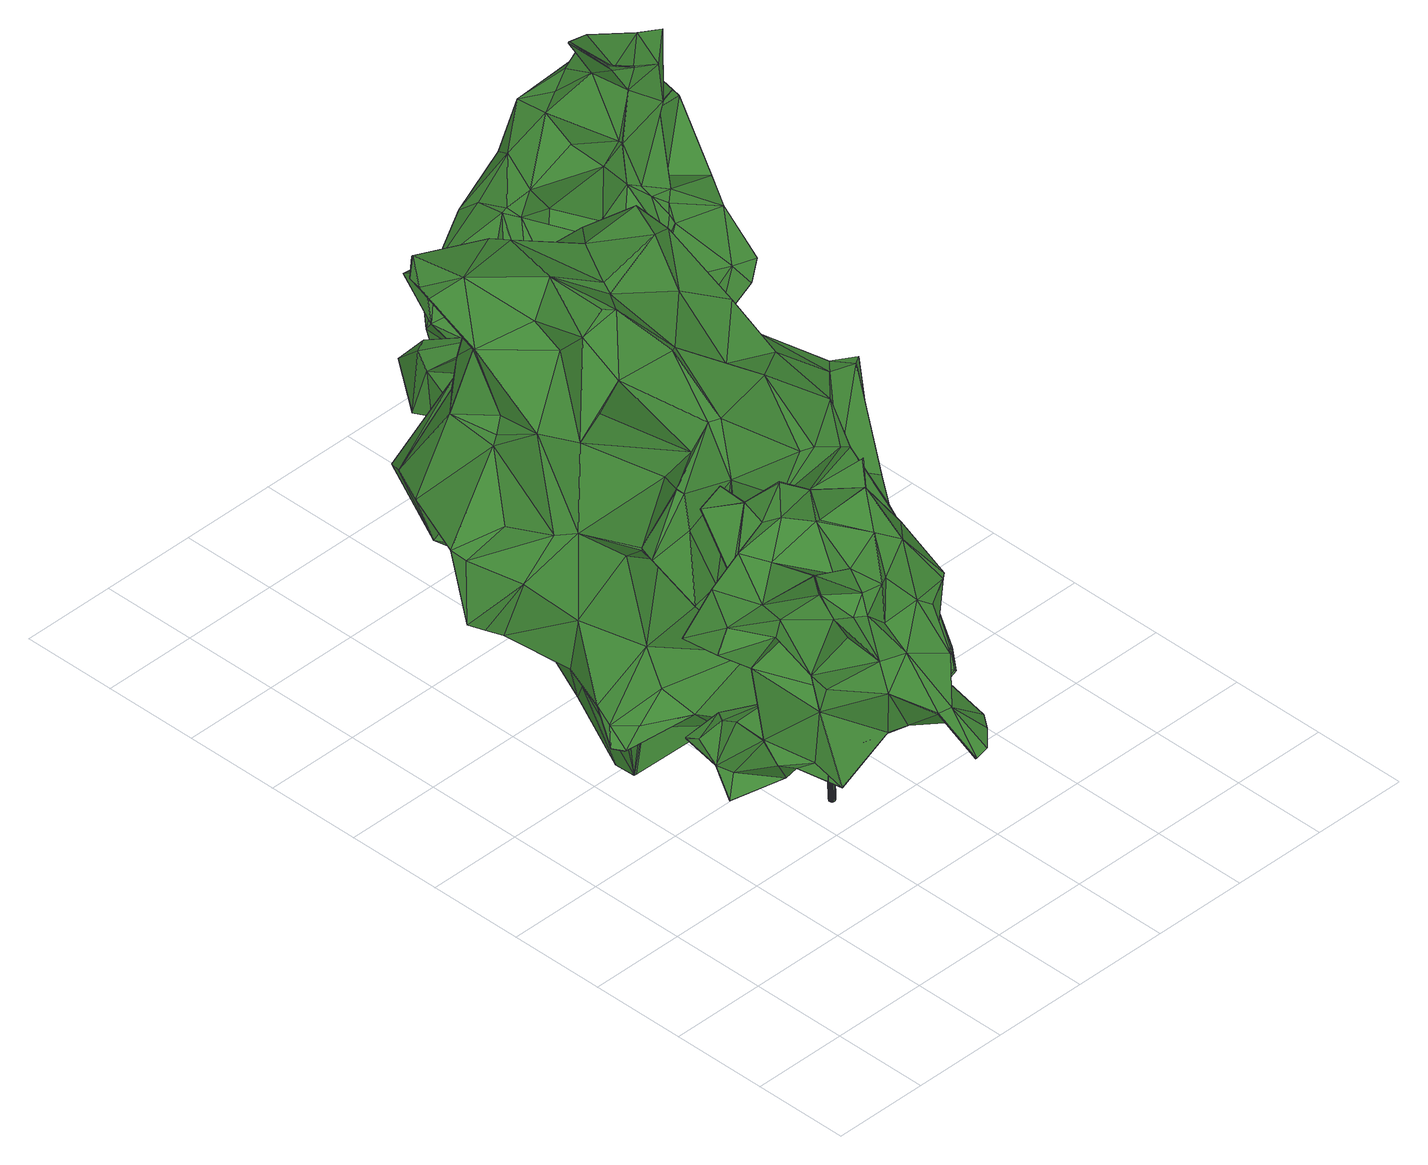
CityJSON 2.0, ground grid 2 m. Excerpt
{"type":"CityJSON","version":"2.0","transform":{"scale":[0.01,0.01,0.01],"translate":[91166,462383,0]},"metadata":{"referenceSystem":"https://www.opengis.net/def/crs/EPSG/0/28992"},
"CityObjects":{
"tree1":{"type":"SolitaryVegetationObject","attributes":{"gtid":85,"crown_width_m":4.73,"crown_median_z":5.27,"trunk_H_m":3.27,"trunk_DBH_m":0.127,"trunk_radius_m":0.0634,"trunk_base_height_m":2,"original_gtid":"86"},"geometry":[{"type":"Solid","lod":"3","boundaries":[[[[0,1,2]],[[3,4,5]],[[6,7,8]],[[9,10,4]],[[11,12,13]],[[14,15,16]],[[17,18,19]],[[17,19,20]],[[21,22,23]],[[24,25,26]],[[27,28,29]],[[30,31,32]],[[30,33,31]],[[34,35,36]],[[37,38,39]],[[40,41,9]],[[31,42,43]],[[44,45,46]],[[47,48,49]],[[50,51,52]],[[53,54,55]],[[56,35,57]],[[56,58,59]],[[60,59,58]],[[61,62,12]],[[63,64,65]],[[66,20,67]],[[68,8,69]],[[70,4,71]],[[50,72,51]],[[73,74,75]],[[35,56,76]],[[77,78,76]],[[29,47,27]],[[79,29,28]],[[80,28,27]],[[81,82,83]],[[84,82,81]],[[68,6,8]],[[85,86,87]],[[75,74,63]],[[88,74,73]],[[89,90,91]],[[92,93,94]],[[92,94,95]],[[59,73,56]],[[27,96,80]],[[89,25,90]],[[35,34,57]],[[47,97,48]],[[79,47,29]],[[49,27,47]],[[98,93,33]],[[80,96,99]],[[100,101,102]],[[103,55,54]],[[36,57,34]],[[59,60,88]],[[104,105,106]],[[99,48,107]],[[66,67,108]],[[23,109,110]],[[27,49,96]],[[17,25,51]],[[83,13,44]],[[59,88,73]],[[70,71,107]],[[99,107,71]],[[111,16,15]],[[73,75,12]],[[112,64,63]],[[89,113,114]],[[76,115,116]],[[76,116,35]],[[42,93,92]],[[97,107,48]],[[46,117,118]],[[35,119,112]],[[35,112,36]],[[33,30,37]],[[120,121,122]],[[90,25,24]],[[43,32,31]],[[123,32,43]],[[124,125,126]],[[9,118,40]],[[26,25,17]],[[84,23,22]],[[28,127,79]],[[44,46,70]],[[44,70,107]],[[128,129,55]],[[97,130,109]],[[97,109,107]],[[131,7,120]],[[132,133,114]],[[97,47,100]],[[13,119,45]],[[13,45,44]],[[134,10,135]],[[0,2,136]],[[51,14,52]],[[137,86,128]],[[138,85,131]],[[87,131,85]],[[8,139,5]],[[57,58,56]],[[140,141,53]],[[85,53,141]],[[85,141,140]],[[142,131,87]],[[143,144,42]],[[113,106,105]],[[52,18,50]],[[145,126,26]],[[74,58,63]],[[121,146,147]],[[148,149,6]],[[148,30,149]],[[90,150,91]],[[124,150,90]],[[90,24,124]],[[26,151,152]],[[55,153,140]],[[55,140,53]],[[131,120,138]],[[120,122,138]],[[99,96,48]],[[49,48,96]],[[46,118,70]],[[123,154,155]],[[156,136,2]],[[43,144,154]],[[143,78,144]],[[42,144,43]],[[37,39,95]],[[157,82,22]],[[2,101,100]],[[37,95,98]],[[138,53,85]],[[20,19,158]],[[151,20,66]],[[139,2,5]],[[35,117,119]],[[60,58,74]],[[78,77,159]],[[100,102,97]],[[11,61,12]],[[160,161,162]],[[162,161,163]],[[164,165,110]],[[30,32,149]],[[166,10,9]],[[113,105,167]],[[114,113,167]],[[37,30,148]],[[95,94,98]],[[128,86,140]],[[5,69,8]],[[33,37,98]],[[167,168,169]],[[167,104,168]],[[170,35,171]],[[77,76,56]],[[19,18,172]],[[18,52,172]],[[17,151,26]],[[21,165,106]],[[130,110,109]],[[173,117,170]],[[167,132,114]],[[31,93,42]],[[122,121,174]],[[174,152,66]],[[174,66,108]],[[83,150,124]],[[33,93,31]],[[143,115,78]],[[16,172,14]],[[52,14,172]],[[119,117,45]],[[46,45,117]],[[16,111,175]],[[55,129,153]],[[132,169,111]],[[167,169,132]],[[12,176,159]],[[137,169,177]],[[178,169,137]],[[140,86,85]],[[134,4,10]],[[35,170,117]],[[179,136,8]],[[180,5,181]],[[78,115,76]],[[157,22,113]],[[25,114,182]],[[38,180,181]],[[127,5,79]],[[3,127,28]],[[109,84,183]],[[109,183,107]],[[73,77,56]],[[114,25,89]],[[12,159,73]],[[73,159,77]],[[116,115,171]],[[116,171,35]],[[184,137,177]],[[107,183,44]],[[178,137,128]],[[104,167,105]],[[177,169,168]],[[104,177,168]],[[142,87,185]],[[87,86,185]],[[26,126,125]],[[26,125,24]],[[122,174,108]],[[186,54,53]],[[172,54,186]],[[131,1,7]],[[37,187,38]],[[84,44,183]],[[145,174,121]],[[71,4,3]],[[9,41,166]],[[188,176,126]],[[39,189,95]],[[5,180,69]],[[126,62,124]],[[102,185,86]],[[101,185,102]],[[118,9,70]],[[172,16,103]],[[11,83,61]],[[11,13,83]],[[162,190,160]],[[191,190,162]],[[84,192,23]],[[109,192,84]],[[51,72,17]],[[3,28,80]],[[71,3,99]],[[80,99,3]],[[118,193,40]],[[117,40,193]],[[117,193,118]],[[18,17,72]],[[50,18,72]],[[103,16,175]],[[132,111,15]],[[176,188,159]],[[155,159,194]],[[188,194,159]],[[13,65,119]],[[119,65,64]],[[145,188,126]],[[145,195,174]],[[196,12,75]],[[1,142,2]],[[155,194,146]],[[121,123,146]],[[57,36,58]],[[36,63,58]],[[119,64,112]],[[88,60,74]],[[147,146,194]],[[197,198,199]],[[197,199,135]],[[20,151,17]],[[5,200,79]],[[12,62,176]],[[124,62,61]],[[176,62,126]],[[188,147,194]],[[128,201,178]],[[100,200,2]],[[5,2,200]],[[109,23,192]],[[21,113,22]],[[13,12,196]],[[112,63,36]],[[196,65,13]],[[196,63,65]],[[75,63,196]],[[8,7,179]],[[24,125,124]],[[114,133,14]],[[202,187,37]],[[203,19,204]],[[155,78,159]],[[15,133,132]],[[14,133,15]],[[14,51,205]],[[14,205,114]],[[169,178,111]],[[47,79,200]],[[47,200,100]],[[103,175,55]],[[154,123,43]],[[108,67,20]],[[155,154,144]],[[155,144,78]],[[8,136,156]],[[103,54,172]],[[81,83,206]],[[81,206,84]],[[110,165,23]],[[175,128,55]],[[175,111,128]],[[123,155,146]],[[207,157,91]],[[44,206,83]],[[84,206,44]],[[128,140,153]],[[128,153,129]],[[145,121,147]],[[145,26,195]],[[152,195,26]],[[174,195,152]],[[173,170,171]],[[199,92,189]],[[199,189,135]],[[158,138,208]],[[158,53,138]],[[158,186,53]],[[158,208,20]],[[108,208,122]],[[20,208,108]],[[122,208,138]],[[3,5,127]],[[203,204,186]],[[25,182,205]],[[172,186,204]],[[172,204,19]],[[151,66,152]],[[198,143,199]],[[198,115,143]],[[39,209,135]],[[121,210,123]],[[120,210,121]],[[134,135,209]],[[134,209,181]],[[135,189,39]],[[92,95,189]],[[147,188,145]],[[25,205,51]],[[21,106,113]],[[191,162,211]],[[158,19,203]],[[158,203,186]],[[210,212,123]],[[177,104,164]],[[177,164,184]],[[130,184,164]],[[179,7,1]],[[89,91,157]],[[207,82,157]],[[83,82,207]],[[22,82,84]],[[91,150,207]],[[83,207,150]],[[124,61,83]],[[114,205,182]],[[135,10,213]],[[166,213,10]],[[198,213,115]],[[102,214,97]],[[197,213,198]],[[135,213,197]],[[4,70,9]],[[173,40,117]],[[143,92,199]],[[171,166,41]],[[120,7,210]],[[6,210,7]],[[215,163,216]],[[42,92,143]],[[130,214,184]],[[97,214,130]],[[110,130,164]],[[184,214,217]],[[102,217,214]],[[161,215,218]],[[161,218,163]],[[142,1,131]],[[215,216,219]],[[218,215,219]],[[218,219,163]],[[163,219,216]],[[86,217,102]],[[2,185,101]],[[137,184,217]],[[191,211,190]],[[137,217,86]],[[190,211,161]],[[179,0,136]],[[149,212,6]],[[210,6,212]],[[142,185,2]],[[32,212,149]],[[162,163,211]],[[161,211,215]],[[163,215,211]],[[179,1,0]],[[21,23,165]],[[104,165,164]],[[106,165,104]],[[160,190,161]],[[111,201,128]],[[178,201,111]],[[89,157,113]],[[5,134,181]],[[38,187,180]],[[4,134,5]],[[139,8,156]],[[139,156,2]],[[213,171,115]],[[213,166,171]],[[6,202,148]],[[148,202,37]],[[69,187,202]],[[202,6,68]],[[202,68,69]],[[180,187,69]],[[123,212,32]],[[39,38,209]],[[181,209,38]],[[98,94,93]],[[173,41,40]],[[171,41,173]],[[220,221,222]],[[220,222,223]],[[223,222,224]],[[223,224,225]],[[222,221,226]],[[222,226,224]],[[224,226,227]],[[224,227,225]],[[226,221,228]],[[226,228,227]],[[227,228,229]],[[227,229,225]],[[228,221,230]],[[228,230,229]],[[229,230,231]],[[229,231,225]],[[230,221,232]],[[230,232,231]],[[231,232,233]],[[231,233,225]],[[232,221,234]],[[232,234,233]],[[233,234,235]],[[233,235,225]],[[234,221,236]],[[234,236,235]],[[235,236,237]],[[235,237,225]],[[236,221,238]],[[236,238,237]],[[237,238,239]],[[237,239,225]],[[238,221,240]],[[238,240,239]],[[239,240,241]],[[239,241,225]],[[240,221,242]],[[240,242,241]],[[241,242,243]],[[241,243,225]],[[242,221,244]],[[242,244,243]],[[243,244,245]],[[243,245,225]],[[244,221,246]],[[244,246,245]],[[245,246,247]],[[245,247,225]],[[246,221,248]],[[246,248,247]],[[247,248,249]],[[247,249,225]],[[248,221,250]],[[248,250,249]],[[249,250,251]],[[249,251,225]],[[250,221,252]],[[250,252,251]],[[251,252,253]],[[251,253,225]],[[252,221,254]],[[252,254,253]],[[253,254,255]],[[253,255,225]],[[254,221,256]],[[254,256,255]],[[255,256,257]],[[255,257,225]],[[256,221,258]],[[256,258,257]],[[257,258,259]],[[257,259,225]],[[258,221,260]],[[258,260,259]],[[259,260,261]],[[259,261,225]],[[260,221,262]],[[260,262,261]],[[261,262,263]],[[261,263,225]],[[262,221,264]],[[262,264,263]],[[263,264,265]],[[263,265,225]],[[264,221,266]],[[264,266,265]],[[265,266,267]],[[265,267,225]],[[266,221,268]],[[266,268,267]],[[267,268,269]],[[267,269,225]],[[268,221,220]],[[268,220,269]],[[269,220,223]],[[269,223,225]]]]}]},
"tree2":{"type":"SolitaryVegetationObject","attributes":{"gtid":74,"crown_width_m":9,"crown_median_z":5.5,"trunk_H_m":4.9,"trunk_DBH_m":0.341,"trunk_radius_m":0.171,"trunk_base_height_m":0.6,"original_gtid":"75"},"geometry":[{"type":"Solid","lod":"3","boundaries":[[[[270,271,272]],[[273,274,275]],[[276,272,271]],[[277,278,279]],[[280,281,282]],[[282,283,284]],[[285,286,287]],[[288,289,290]],[[291,292,293]],[[291,293,294]],[[295,296,297]],[[295,298,296]],[[299,300,301]],[[302,276,303]],[[302,303,304]],[[305,306,307]],[[308,309,310]],[[311,305,299]],[[307,299,305]],[[312,309,308]],[[313,298,314]],[[315,316,317]],[[284,318,319]],[[320,300,321]],[[320,321,296]],[[322,323,324]],[[325,326,327]],[[312,308,328]],[[312,328,329]],[[330,331,332]],[[333,291,294]],[[334,335,336]],[[317,337,338]],[[339,340,341]],[[342,300,313]],[[343,295,297]],[[275,274,344]],[[345,346,347]],[[348,349,350]],[[275,351,273]],[[329,348,352]],[[339,341,353]],[[354,355,356]],[[329,352,357]],[[358,333,359]],[[333,360,359]],[[361,355,362]],[[361,342,355]],[[280,282,284]],[[363,303,271]],[[364,365,366]],[[367,368,369]],[[370,371,372]],[[373,371,370]],[[374,375,322]],[[273,375,374]],[[376,309,357]],[[377,378,379]],[[380,372,381]],[[382,383,384]],[[385,386,387]],[[326,386,385]],[[388,389,285]],[[290,289,390]],[[390,289,370]],[[391,392,393]],[[378,394,379]],[[395,389,396]],[[344,397,398]],[[346,345,352]],[[346,352,339]],[[357,312,329]],[[399,382,351]],[[400,284,319]],[[385,387,401]],[[400,281,280]],[[402,403,294]],[[360,294,403]],[[361,404,311]],[[384,405,406]],[[384,278,405]],[[377,407,378]],[[377,379,339]],[[336,284,283]],[[317,338,408]],[[409,344,318]],[[409,410,344]],[[330,411,412]],[[411,413,414]],[[415,339,353]],[[376,352,345]],[[373,370,289]],[[298,416,393]],[[308,393,416]],[[417,398,397]],[[277,270,276]],[[349,340,350]],[[352,350,340]],[[277,417,270]],[[400,280,284]],[[301,300,342]],[[313,296,298]],[[311,299,301]],[[394,292,379]],[[418,419,420]],[[390,419,418]],[[421,404,271]],[[422,423,424]],[[425,390,418]],[[425,418,426]],[[427,379,292]],[[282,428,429]],[[282,281,428]],[[294,360,333]],[[287,430,431]],[[319,322,432]],[[335,344,336]],[[348,350,352]],[[273,374,274]],[[372,380,433]],[[400,319,434]],[[402,414,413]],[[288,407,377]],[[380,381,353]],[[353,341,340]],[[357,309,312]],[[278,277,276]],[[435,345,347]],[[291,333,368]],[[366,436,364]],[[408,315,317]],[[411,324,384]],[[437,417,397]],[[437,397,388]],[[438,330,378]],[[360,439,440]],[[441,440,439]],[[366,442,436]],[[441,443,444]],[[406,411,384]],[[409,445,410]],[[384,324,323]],[[409,318,284]],[[409,284,336]],[[290,407,288]],[[357,352,376]],[[330,412,331]],[[432,322,446]],[[426,447,424]],[[287,321,307]],[[440,441,442]],[[448,449,450]],[[451,449,448]],[[402,294,452]],[[422,424,446]],[[324,438,422]],[[363,362,364]],[[436,363,364]],[[334,336,396]],[[353,340,428]],[[382,384,453]],[[454,338,455]],[[316,392,391]],[[456,392,316]],[[428,340,349]],[[276,270,272]],[[457,458,459]],[[460,314,456]],[[411,406,413]],[[354,461,355]],[[462,458,457]],[[301,361,311]],[[387,386,395]],[[291,427,292]],[[405,463,464]],[[318,344,274]],[[465,466,458]],[[458,466,451]],[[355,364,362]],[[271,404,362]],[[361,362,404]],[[373,289,288]],[[373,288,415]],[[433,281,400]],[[316,455,317]],[[308,310,391]],[[467,326,325]],[[376,345,309]],[[403,402,468]],[[400,469,433]],[[438,378,407]],[[330,324,411]],[[369,359,461]],[[407,470,438]],[[352,340,339]],[[437,270,417]],[[348,459,349]],[[457,459,348]],[[405,464,403]],[[360,403,464]],[[318,374,319]],[[319,374,322]],[[471,286,467]],[[428,349,472]],[[344,335,397]],[[389,388,334]],[[389,334,396]],[[335,334,388]],[[335,388,397]],[[413,468,402]],[[401,387,473]],[[429,473,282]],[[401,473,429]],[[328,457,348]],[[328,348,329]],[[427,339,379]],[[307,285,287]],[[386,326,474]],[[386,474,395]],[[307,321,299]],[[475,476,291]],[[322,422,446]],[[477,446,424]],[[472,349,459]],[[478,408,479]],[[451,431,430]],[[436,442,444]],[[441,444,442]],[[429,428,472]],[[369,480,367]],[[481,367,480]],[[481,480,478]],[[451,448,458]],[[388,306,437]],[[305,437,306]],[[416,295,482]],[[416,482,308]],[[311,404,421]],[[437,421,270]],[[421,271,270]],[[353,371,415]],[[373,415,371]],[[372,371,381]],[[355,461,365]],[[355,365,364]],[[458,483,459]],[[458,448,483]],[[442,366,365]],[[318,274,374]],[[427,346,339]],[[420,477,447]],[[420,434,477]],[[369,354,480]],[[422,322,324]],[[314,484,313]],[[342,313,484]],[[381,371,353]],[[390,470,290]],[[408,478,315]],[[434,469,400]],[[407,290,470]],[[356,460,354]],[[368,367,291]],[[475,291,367]],[[333,369,368]],[[328,485,457]],[[276,302,278]],[[405,278,302]],[[358,359,369]],[[281,380,486]],[[428,281,486]],[[433,380,281]],[[486,380,353]],[[486,353,428]],[[443,304,363]],[[421,305,311]],[[361,301,342]],[[418,420,426]],[[411,414,412]],[[461,354,369]],[[275,399,351]],[[345,435,309]],[[310,309,435]],[[370,372,469]],[[433,469,372]],[[314,460,356]],[[304,405,302]],[[307,306,285]],[[427,291,476]],[[427,476,346]],[[271,362,363]],[[287,431,321]],[[296,321,431]],[[426,424,423]],[[461,359,360]],[[473,283,282]],[[463,360,464]],[[415,377,339]],[[288,377,415]],[[421,437,305]],[[347,346,476]],[[298,295,416]],[[451,487,449]],[[300,299,321]],[[417,277,398]],[[475,479,435]],[[478,479,475]],[[448,327,483]],[[325,327,448]],[[313,300,320]],[[287,286,471]],[[488,383,399]],[[472,459,483]],[[462,465,458]],[[468,406,403]],[[420,447,426]],[[375,323,322]],[[462,457,465]],[[332,489,292]],[[490,452,294]],[[489,452,490]],[[331,489,332]],[[292,489,490]],[[273,351,382]],[[324,330,438]],[[344,398,275]],[[488,399,398]],[[277,488,398]],[[385,401,491]],[[465,457,485]],[[489,414,452]],[[454,316,391]],[[454,391,310]],[[454,310,338]],[[356,484,314]],[[278,384,383]],[[332,292,394]],[[426,423,425]],[[331,412,414]],[[378,330,394]],[[332,394,330]],[[490,294,293]],[[490,293,292]],[[336,283,492]],[[336,492,396]],[[461,360,440]],[[429,491,401]],[[326,385,491]],[[326,491,483]],[[472,483,491]],[[313,320,296]],[[315,460,316]],[[478,460,315]],[[393,392,314]],[[456,314,392]],[[285,306,388]],[[298,393,314]],[[393,308,391]],[[325,448,450]],[[467,325,450]],[[493,419,390]],[[336,344,445]],[[475,367,481]],[[475,481,478]],[[355,484,356]],[[342,484,355]],[[487,471,449]],[[287,471,487]],[[468,413,406]],[[275,398,399]],[[403,406,405]],[[493,390,370]],[[493,370,469]],[[319,432,434]],[[438,470,422]],[[399,383,382]],[[460,478,480]],[[460,480,354]],[[273,382,453]],[[384,323,453]],[[375,453,323]],[[273,453,375]],[[328,308,482]],[[424,447,477]],[[328,482,485]],[[295,485,482]],[[358,369,333]],[[429,472,491]],[[450,449,471]],[[450,471,467]],[[465,485,466]],[[467,474,326]],[[395,474,389]],[[425,423,470]],[[422,470,423]],[[425,470,390]],[[347,476,435]],[[475,435,476]],[[363,444,443]],[[436,444,363]],[[365,461,440]],[[365,440,442]],[[441,439,443]],[[304,443,439]],[[396,492,395]],[[389,286,285]],[[473,492,283]],[[387,492,473]],[[395,492,387]],[[467,286,474]],[[389,474,286]],[[336,445,409]],[[410,445,344]],[[343,297,466]],[[343,466,485]],[[287,487,430]],[[451,430,487]],[[451,466,431]],[[338,479,408]],[[296,466,297]],[[402,452,414]],[[337,317,455]],[[310,435,479]],[[310,479,338]],[[331,414,489]],[[277,279,488]],[[488,279,278]],[[278,383,488]],[[460,456,316]],[[337,455,338]],[[455,316,454]],[[483,327,326]],[[343,485,295]],[[405,304,463]],[[439,463,304]],[[439,360,463]],[[276,271,303]],[[363,304,303]],[[431,466,296]],[[432,446,494]],[[434,494,477]],[[432,494,434]],[[477,494,446]],[[469,434,419]],[[493,469,419]],[[420,419,434]],[[495,496,497]],[[495,497,498]],[[498,497,499]],[[498,499,500]],[[497,496,501]],[[497,501,499]],[[499,501,502]],[[499,502,500]],[[501,496,503]],[[501,503,502]],[[502,503,504]],[[502,504,500]],[[503,496,505]],[[503,505,504]],[[504,505,506]],[[504,506,500]],[[505,496,507]],[[505,507,506]],[[506,507,508]],[[506,508,500]],[[507,496,509]],[[507,509,508]],[[508,509,510]],[[508,510,500]],[[509,496,511]],[[509,511,510]],[[510,511,512]],[[510,512,500]],[[511,496,513]],[[511,513,512]],[[512,513,514]],[[512,514,500]],[[513,496,515]],[[513,515,514]],[[514,515,516]],[[514,516,500]],[[515,496,517]],[[515,517,516]],[[516,517,518]],[[516,518,500]],[[517,496,519]],[[517,519,518]],[[518,519,520]],[[518,520,500]],[[519,496,521]],[[519,521,520]],[[520,521,522]],[[520,522,500]],[[521,496,523]],[[521,523,522]],[[522,523,524]],[[522,524,500]],[[523,496,525]],[[523,525,524]],[[524,525,526]],[[524,526,500]],[[525,496,527]],[[525,527,526]],[[526,527,528]],[[526,528,500]],[[527,496,529]],[[527,529,528]],[[528,529,530]],[[528,530,500]],[[529,496,531]],[[529,531,530]],[[530,531,532]],[[530,532,500]],[[531,496,533]],[[531,533,532]],[[532,533,534]],[[532,534,500]],[[533,496,535]],[[533,535,534]],[[534,535,536]],[[534,536,500]],[[535,496,537]],[[535,537,536]],[[536,537,538]],[[536,538,500]],[[537,496,539]],[[537,539,538]],[[538,539,540]],[[538,540,500]],[[539,496,541]],[[539,541,540]],[[540,541,542]],[[540,542,500]],[[541,496,543]],[[541,543,542]],[[542,543,544]],[[542,544,500]],[[543,496,495]],[[543,495,544]],[[544,495,498]],[[544,498,500]]]]}]},
"tree3":{"type":"SolitaryVegetationObject","attributes":{"gtid":75,"crown_width_m":5.68,"crown_median_z":5.2,"trunk_H_m":4.53,"trunk_DBH_m":0.195,"trunk_radius_m":0.0973,"trunk_base_height_m":0.67,"original_gtid":"76"},"geometry":[{"type":"Solid","lod":"3","boundaries":[[[[545,546,547]],[[548,549,550]],[[551,552,553]],[[554,552,551]],[[555,556,557]],[[558,559,560]],[[561,562,563]],[[564,565,566]],[[567,568,569]],[[570,571,572]],[[573,574,575]],[[576,577,578]],[[565,579,580]],[[552,581,582]],[[583,574,584]],[[585,586,587]],[[588,586,585]],[[589,590,591]],[[592,593,594]],[[595,596,597]],[[560,598,573]],[[599,600,601]],[[602,572,585]],[[603,604,605]],[[555,606,607]],[[608,582,581]],[[609,610,611]],[[612,611,610]],[[613,614,615]],[[616,617,618]],[[619,620,621]],[[619,622,620]],[[623,624,625]],[[577,567,569]],[[626,627,628]],[[629,599,630]],[[631,611,556]],[[632,633,634]],[[635,634,636]],[[637,638,639]],[[631,640,630]],[[641,642,589]],[[643,644,645]],[[646,647,648]],[[649,568,567]],[[650,651,628]],[[550,652,653]],[[633,625,654]],[[590,589,642]],[[599,601,630]],[[655,656,657]],[[552,582,658]],[[564,659,660]],[[558,621,661]],[[636,634,662]],[[545,663,664]],[[665,597,618]],[[614,593,615]],[[555,666,667]],[[668,669,670]],[[661,669,668]],[[589,671,627]],[[591,672,589]],[[636,662,673]],[[652,674,658]],[[600,675,601]],[[618,597,616]],[[676,677,678]],[[679,673,662]],[[679,680,673]],[[668,670,644]],[[579,681,682]],[[565,681,579]],[[683,628,647]],[[628,684,647]],[[676,678,685]],[[616,597,622]],[[630,686,631]],[[687,688,637]],[[689,576,578]],[[690,691,557]],[[585,692,602]],[[608,693,653]],[[681,684,682]],[[694,695,696]],[[695,694,670]],[[695,670,669]],[[546,697,547]],[[698,699,639]],[[698,647,699]],[[700,701,702]],[[623,703,624]],[[639,704,551]],[[664,603,576]],[[577,576,603]],[[570,593,592]],[[656,705,657]],[[641,706,642]],[[707,653,693]],[[708,639,638]],[[600,709,710]],[[711,621,620]],[[712,576,689]],[[673,680,690]],[[553,552,658]],[[645,713,643]],[[714,691,578]],[[555,667,556]],[[645,715,713]],[[582,608,716]],[[654,701,717]],[[654,717,633]],[[557,556,690]],[[607,606,714]],[[555,714,606]],[[718,699,719]],[[654,720,559]],[[654,559,701]],[[571,677,676]],[[571,570,677]],[[721,722,709]],[[684,660,659]],[[556,673,690]],[[556,640,631]],[[723,721,629]],[[599,629,721]],[[710,675,600]],[[615,570,572]],[[724,603,664]],[[664,725,724]],[[656,655,595]],[[726,601,675]],[[726,675,719]],[[653,707,727]],[[651,728,628]],[[722,637,709]],[[637,710,709]],[[712,546,576]],[[618,550,665]],[[692,585,587]],[[601,726,630]],[[564,566,659]],[[610,579,682]],[[626,549,729]],[[632,584,625]],[[730,584,632]],[[609,579,610]],[[599,721,600]],[[581,731,602]],[[602,731,572]],[[615,572,731]],[[615,731,613]],[[689,691,563]],[[604,567,605]],[[713,715,732]],[[659,566,646]],[[699,646,566]],[[733,596,595]],[[582,652,658]],[[575,617,573]],[[616,573,617]],[[575,734,548]],[[653,727,665]],[[735,683,647]],[[691,690,563]],[[591,590,583]],[[685,678,677]],[[593,570,615]],[[661,621,669]],[[711,669,621]],[[708,638,688]],[[736,702,701]],[[737,701,558]],[[721,709,600]],[[738,550,618]],[[739,675,710]],[[630,726,686]],[[602,692,581]],[[693,581,692]],[[713,740,643]],[[719,741,726]],[[686,726,741]],[[725,742,724]],[[569,607,714]],[[569,714,577]],[[743,744,680]],[[623,574,703]],[[658,628,745]],[[634,730,632]],[[619,621,560]],[[558,560,621]],[[614,594,593]],[[649,571,568]],[[735,647,746]],[[743,679,633]],[[680,679,743]],[[643,747,668]],[[723,666,555]],[[748,551,749]],[[748,639,551]],[[723,569,750]],[[626,729,627]],[[548,729,549]],[[548,706,729]],[[575,574,734]],[[738,618,617]],[[703,574,573]],[[635,672,591]],[[581,693,608]],[[560,616,751]],[[560,751,619]],[[629,630,640]],[[661,668,747]],[[578,577,714]],[[612,556,611]],[[680,563,690]],[[699,718,752]],[[699,752,639]],[[557,691,753]],[[714,753,691]],[[672,671,589]],[[695,754,696]],[[657,755,655]],[[756,655,755]],[[661,737,558]],[[585,572,604]],[[585,604,603]],[[560,573,616]],[[720,654,703]],[[653,665,550]],[[706,627,729]],[[757,567,604]],[[757,604,572]],[[734,642,706]],[[703,573,598]],[[557,714,555]],[[598,720,703]],[[684,671,672]],[[682,684,672]],[[758,565,580]],[[647,646,699]],[[548,617,575]],[[649,567,757]],[[622,759,620]],[[583,642,734]],[[583,734,574]],[[760,728,761]],[[576,546,664]],[[610,635,636]],[[682,635,610]],[[672,635,682]],[[583,590,642]],[[548,734,706]],[[684,627,671]],[[556,612,673]],[[563,562,712]],[[762,595,665]],[[727,762,665]],[[609,611,686]],[[686,611,631]],[[547,732,694]],[[676,568,571]],[[649,757,571]],[[696,663,694]],[[664,663,696]],[[636,673,610]],[[594,614,763]],[[554,763,613]],[[613,763,614]],[[594,763,551]],[[570,708,688]],[[592,708,570]],[[663,547,694]],[[695,711,620]],[[626,674,549]],[[707,692,587]],[[693,692,707]],[[756,755,742]],[[695,669,711]],[[665,595,597]],[[584,574,623]],[[688,638,637]],[[764,765,700]],[[739,718,675]],[[705,588,766]],[[563,712,689]],[[756,754,655]],[[714,557,753]],[[758,699,566]],[[697,736,767]],[[747,767,737]],[[747,697,767]],[[545,547,663]],[[633,632,625]],[[634,633,662]],[[633,679,662]],[[562,702,736]],[[628,658,768]],[[594,551,704]],[[769,674,626]],[[668,644,643]],[[694,732,715]],[[545,664,546]],[[673,612,610]],[[625,624,654]],[[703,654,624]],[[628,770,745]],[[746,770,628]],[[736,701,767]],[[595,762,771]],[[595,771,656]],[[550,674,652]],[[677,687,722]],[[688,687,570]],[[685,721,723]],[[561,563,764]],[[578,691,689]],[[629,666,723]],[[652,772,653]],[[609,686,579]],[[686,773,579]],[[653,772,608]],[[716,608,772]],[[655,733,595]],[[552,554,774]],[[552,774,581]],[[722,687,637]],[[677,570,687]],[[647,698,745]],[[664,742,725]],[[742,664,696]],[[724,742,766]],[[721,677,722]],[[750,676,723]],[[685,723,676]],[[628,683,650]],[[666,640,667]],[[556,667,640]],[[724,766,588]],[[767,701,737]],[[705,766,657]],[[696,756,742]],[[754,756,696]],[[766,755,657]],[[742,755,766]],[[705,656,771]],[[705,771,588]],[[588,771,775]],[[775,771,762]],[[775,762,727]],[[685,677,721]],[[694,776,670]],[[702,562,561]],[[715,776,694]],[[716,772,652]],[[639,752,637]],[[718,637,752]],[[745,749,658]],[[553,658,749]],[[746,628,760]],[[553,749,551]],[[746,647,770]],[[698,748,749]],[[698,639,748]],[[745,698,749]],[[769,768,658]],[[643,740,747]],[[581,774,731]],[[613,731,774]],[[554,613,774]],[[758,741,699]],[[719,699,741]],[[773,580,579]],[[635,730,634]],[[591,730,635]],[[648,647,684]],[[684,628,627]],[[745,770,647]],[[646,648,659]],[[633,717,743]],[[701,743,717]],[[566,565,758]],[[730,591,583]],[[684,659,648]],[[747,547,697]],[[563,680,744]],[[712,562,736]],[[670,776,644]],[[619,751,622]],[[616,622,751]],[[666,629,640]],[[607,777,555]],[[607,569,777]],[[723,777,569]],[[723,555,777]],[[651,778,761]],[[686,741,758]],[[587,779,707]],[[775,779,587]],[[727,707,779]],[[727,779,775]],[[757,572,571]],[[750,568,676]],[[750,569,568]],[[637,718,739]],[[637,739,710]],[[706,641,627]],[[589,627,641]],[[780,778,760]],[[769,658,674]],[[550,549,674]],[[775,587,586]],[[775,586,588]],[[735,778,650]],[[650,778,651]],[[776,645,644]],[[776,715,645]],[[626,768,769]],[[628,768,626]],[[603,781,585]],[[724,781,603]],[[598,559,720]],[[588,585,781]],[[588,781,724]],[[719,675,718]],[[594,704,592]],[[708,704,639]],[[700,702,764]],[[702,561,764]],[[661,747,737]],[[764,744,765]],[[563,744,764]],[[551,763,554]],[[700,765,744]],[[603,605,577]],[[700,744,701]],[[743,701,744]],[[681,660,684]],[[565,660,681]],[[564,660,565]],[[758,580,686]],[[686,580,773]],[[730,583,584]],[[584,623,625]],[[760,761,780]],[[746,778,735]],[[746,760,778]],[[735,650,683]],[[597,759,622]],[[651,761,728]],[[760,628,728]],[[577,605,567]],[[697,782,736]],[[712,736,782]],[[546,712,782]],[[546,782,697]],[[704,708,783]],[[761,778,780]],[[738,548,550]],[[655,596,733]],[[655,754,596]],[[582,716,652]],[[558,701,559]],[[592,783,708]],[[704,783,592]],[[759,597,596]],[[759,596,620]],[[738,617,548]],[[754,695,596]],[[620,596,695]],[[732,740,713]],[[732,547,740]],[[747,740,547]],[[560,559,598]],[[784,785,786]],[[784,786,787]],[[787,786,788]],[[787,788,789]],[[786,785,790]],[[786,790,788]],[[788,790,791]],[[788,791,789]],[[790,785,792]],[[790,792,791]],[[791,792,793]],[[791,793,789]],[[792,785,794]],[[792,794,793]],[[793,794,795]],[[793,795,789]],[[794,785,796]],[[794,796,795]],[[795,796,797]],[[795,797,789]],[[796,785,798]],[[796,798,797]],[[797,798,799]],[[797,799,789]],[[798,785,800]],[[798,800,799]],[[799,800,801]],[[799,801,789]],[[800,785,802]],[[800,802,801]],[[801,802,803]],[[801,803,789]],[[802,785,804]],[[802,804,803]],[[803,804,805]],[[803,805,789]],[[804,785,806]],[[804,806,805]],[[805,806,807]],[[805,807,789]],[[806,785,808]],[[806,808,807]],[[807,808,809]],[[807,809,789]],[[808,785,810]],[[808,810,809]],[[809,810,811]],[[809,811,789]],[[810,785,812]],[[810,812,811]],[[811,812,813]],[[811,813,789]],[[812,785,814]],[[812,814,813]],[[813,814,815]],[[813,815,789]],[[814,785,816]],[[814,816,815]],[[815,816,817]],[[815,817,789]],[[816,785,818]],[[816,818,817]],[[817,818,819]],[[817,819,789]],[[818,785,820]],[[818,820,819]],[[819,820,821]],[[819,821,789]],[[820,785,822]],[[820,822,821]],[[821,822,823]],[[821,823,789]],[[822,785,824]],[[822,824,823]],[[823,824,825]],[[823,825,789]],[[824,785,826]],[[824,826,825]],[[825,826,827]],[[825,827,789]],[[826,785,828]],[[826,828,827]],[[827,828,829]],[[827,829,789]],[[828,785,830]],[[828,830,829]],[[829,830,831]],[[829,831,789]],[[830,785,832]],[[830,832,831]],[[831,832,833]],[[831,833,789]],[[832,785,784]],[[832,784,833]],[[833,784,787]],[[833,787,789]]]]}]}
},
"vertices":[
[329,237,625],[449,271,629],[431,184,594],[411,125,460],[386,205,424],[439,180,490],[463,339,492],[393,357,596],[399,280,518],[300,256,397],[396,246,418],[273,407,542],[252,428,426],[194,377,404],[279,508,816],[296,438,890],[297,440,891],[277,504,709],[292,602,758],[278,502,710],[371,512,651],[244,289,750],[198,340,692],[255,264,703],[196,509,600],[206,467,708],[288,512,620],[388,17,476],[424,55,478],[425,54,480],[525,392,481],[542,451,459],[512,416,479],[599,376,475],[162,428,256],[253,380,283],[161,428,257],[600,344,479],[543,256,480],[529,285,427],[282,284,386],[296,292,394],[487,458,400],[474,499,422],[233,277,500],[234,289,378],[244,233,348],[369,86,540],[339,88,542],[358,13,472],[291,604,758],[237,575,788],[289,577,809],[415,424,768],[391,444,781],[446,382,889],[212,472,287],[166,435,258],[167,468,311],[164,538,336],[162,537,336],[233,457,546],[254,476,523],[166,466,312],[216,387,391],[194,378,402],[379,537,597],[409,545,629],[482,273,452],[500,245,464],[324,198,446],[349,174,461],[290,603,757],[211,504,385],[163,505,352],[193,478,392],[302,431,317],[281,451,342],[362,479,324],[453,90,474],[382,51,468],[275,376,615],[194,348,650],[157,371,589],[213,279,592],[498,338,743],[439,275,773],[512,245,672],[162,538,338],[145,457,725],[160,513,607],[108,493,616],[486,427,436],[541,449,458],[525,392,479],[531,343,458],[357,15,471],[335,163,638],[598,375,474],[338,89,540],[422,142,600],[442,204,664],[413,214,685],[326,423,849],[217,274,818],[215,275,817],[215,273,817],[293,166,569],[411,544,629],[299,194,622],[272,233,715],[317,383,892],[192,449,291],[168,355,734],[194,440,787],[365,399,347],[332,410,355],[217,318,359],[245,233,347],[194,341,365],[431,381,611],[396,434,581],[433,467,657],[426,443,472],[215,478,548],[217,479,549],[255,478,524],[452,90,473],[426,354,852],[448,381,891],[288,213,720],[485,314,634],[289,427,821],[270,455,806],[425,242,417],[449,274,397],[336,260,564],[391,299,801],[477,387,697],[410,187,511],[427,355,850],[402,368,787],[463,260,639],[431,463,412],[450,484,394],[323,466,572],[399,406,486],[301,380,514],[531,342,460],[476,355,480],[167,469,606],[321,502,634],[350,565,567],[448,381,889],[447,525,422],[375,469,419],[380,212,534],[131,405,675],[394,438,696],[313,439,388],[235,278,499],[295,292,396],[307,295,531],[299,339,521],[306,245,744],[245,287,751],[325,291,403],[230,393,773],[310,320,743],[336,387,808],[245,373,362],[321,363,389],[281,508,814],[262,305,391],[380,535,595],[318,385,891],[282,470,508],[321,289,766],[346,388,805],[374,300,645],[507,214,474],[508,212,472],[270,456,804],[239,266,554],[327,216,768],[503,239,668],[391,445,779],[541,257,481],[284,469,509],[492,326,460],[298,255,398],[346,260,514],[308,282,622],[236,289,376],[341,377,446],[350,563,566],[191,440,411],[418,314,478],[362,384,412],[452,376,464],[407,158,556],[425,356,851],[530,274,473],[301,410,726],[278,439,790],[279,508,814],[253,296,534],[98,396,638],[432,468,658],[507,248,445],[401,405,487],[324,292,405],[452,377,466],[338,331,412],[332,215,678],[336,331,414],[274,389,412],[362,241,748],[269,296,395],[262,305,393],[346,352,200],[340,352,200],[346,354,200],[337,351,528],[337,353,528],[330,351,527],[346,355,200],[336,354,528],[344,357,200],[335,356,528],[343,358,200],[334,357,528],[342,358,200],[332,357,527],[340,358,200],[330,358,527],[338,358,200],[329,357,527],[337,358,200],[327,357,527],[335,356,200],[326,356,527],[335,355,200],[325,354,527],[334,354,200],[324,353,527],[334,352,200],[324,351,527],[334,350,200],[324,350,527],[335,349,200],[325,348,527],[335,347,200],[326,347,527],[337,347,200],[327,346,527],[338,346,200],[329,345,527],[340,346,200],[330,345,527],[342,346,200],[332,345,527],[343,347,200],[334,346,527],[344,347,200],[335,347,528],[346,349,200],[336,348,528],[346,350,200],[337,350,528],
[343,886,1002],[328,1036,1000],[324,902,1003],[147,605,706],[233,597,729],[237,615,799],[258,886,987],[269,808,928],[192,827,821],[301,886,792],[488,526,386],[489,528,384],[502,534,402],[555,598,463],[365,539,500],[671,816,759],[763,773,685],[703,888,742],[235,804,157],[189,732,151],[186,734,152],[193,1189,398],[260,1025,416],[250,1121,555],[99,1140,571],[815,1147,566],[740,1095,699],[824,1118,588],[671,1245,638],[639,1049,924],[646,1090,897],[605,1095,969],[270,953,914],[267,1012,948],[179,1074,900],[562,947,884],[557,826,792],[662,915,826],[713,1270,451],[608,1261,324],[564,1325,421],[575,1018,964],[651,1240,311],[634,1199,738],[579,1318,649],[425,1456,543],[450,1466,548],[482,1560,436],[285,582,584],[284,497,482],[612,1042,770],[663,1000,800],[168,640,482],[199,720,623],[142,782,475],[825,728,480],[804,686,479],[826,727,476],[751,1119,392],[682,1181,256],[86,911,401],[62,934,416],[100,910,415],[136,1219,571],[583,635,696],[552,639,702],[491,624,644],[491,1549,435],[441,1451,397],[445,973,192],[539,883,315],[357,864,243],[566,1189,890],[838,1084,586],[372,632,744],[498,1218,231],[400,1156,243],[419,1204,270],[679,1043,317],[649,882,356],[590,1001,302],[233,630,802],[534,1025,252],[438,770,237],[406,1292,709],[428,1260,822],[440,1308,724],[621,1211,244],[249,1164,667],[228,1179,725],[154,1111,749],[494,1111,938],[373,1176,979],[203,1124,1020],[353,1209,975],[326,1202,923],[203,1253,995],[289,1246,554],[185,1284,522],[308,1251,666],[172,669,175],[258,767,201],[268,632,285],[226,756,160],[199,551,604],[193,633,666],[530,1215,231],[292,888,234],[224,943,282],[302,976,283],[398,647,310],[279,668,309],[167,651,697],[319,744,718],[165,805,645],[751,617,476],[752,616,480],[739,587,479],[581,755,792],[700,710,696],[168,670,175],[572,1354,494],[574,1338,553],[636,1298,550],[227,943,285],[665,627,654],[639,625,670],[410,695,825],[384,700,828],[235,632,802],[302,481,320],[738,588,476],[42,998,569],[168,1017,721],[432,1005,945],[174,915,802],[145,844,630],[220,860,215],[414,1458,409],[337,594,540],[258,641,634],[86,862,543],[60,930,417],[46,964,562],[35,951,432],[375,830,165],[677,1249,540],[409,812,913],[87,602,350],[110,598,356],[78,591,345],[423,980,938],[73,668,386],[74,667,383],[40,602,346],[99,638,370],[42,603,344],[325,1092,296],[552,710,356],[607,612,430],[658,957,653],[729,1058,666],[171,605,405],[314,558,308],[195,546,366],[476,1258,421],[204,1251,998],[437,834,892],[147,807,349],[179,1078,898],[230,1100,875],[168,1198,973],[178,1233,971],[151,1158,982],[168,1199,976],[431,675,556],[59,623,375],[57,584,340],[885,820,478],[825,804,662],[845,783,668],[804,903,551],[100,957,550],[165,649,694],[477,1467,476],[493,1509,459],[571,1337,553],[772,1038,387],[810,934,514],[722,905,411],[471,1296,642],[262,1198,770],[657,1072,509],[197,1028,767],[176,1017,741],[752,1073,596],[809,1068,599],[823,767,673],[128,950,600],[261,561,295],[145,776,330],[795,806,673],[610,744,429],[585,588,446],[728,716,519],[378,1242,462],[371,1157,343],[57,581,343],[409,1418,527],[422,1419,418],[382,1276,666],[439,1245,596],[749,1151,498],[805,785,424],[478,1219,788],[749,1147,497],[400,648,313],[794,808,670],[356,714,770],[127,949,544],[164,1015,589],[712,668,471],[563,655,565],[174,647,341],[108,598,360],[457,952,61],[440,952,60],[456,957,61],[438,941,551],[438,946,551],[421,941,550],[455,961,61],[436,950,551],[452,964,61],[433,953,551],[448,967,61],[430,956,551],[444,968,61],[425,958,550],[440,969,60],[421,958,550],[435,968,60],[417,958,550],[431,967,60],[413,956,550],[428,964,60],[409,953,550],[425,960,60],[407,949,550],[423,956,59],[405,945,549],[423,952,59],[404,941,549],[424,947,59],[405,936,549],[425,943,59],[407,932,549],[428,940,59],[410,929,549],[432,937,59],[413,926,549],[436,935,60],[417,925,549],[440,935,60],[422,924,550],[445,936,60],[426,925,550],[449,937,60],[430,927,550],[452,940,60],[434,929,550],[455,944,60],[436,933,550],[457,948,61],[438,937,550],
[851,1536,839],[810,1519,823],[872,1467,907],[1024,1241,538],[1057,1324,430],[1030,1359,520],[827,1578,241],[921,1549,323],[926,1504,288],[840,1620,255],[483,1480,557],[530,1399,522],[586,1399,626],[867,1339,727],[876,1322,708],[924,1323,697],[709,1415,602],[774,1475,654],[680,1451,701],[707,1248,256],[691,1273,255],[692,1273,253],[694,1552,574],[617,1587,455],[618,1568,598],[738,1632,369],[718,1565,407],[771,1672,478],[997,1264,651],[955,1202,574],[1011,1196,564],[746,1549,752],[646,1572,669],[659,1536,699],[682,1324,424],[647,1317,270],[861,1604,422],[937,1523,432],[859,1145,522],[834,1160,566],[788,1638,562],[784,1592,538],[874,1586,494],[842,1542,646],[827,1147,404],[833,1114,433],[796,1107,440],[763,1658,232],[704,1683,296],[763,1658,230],[1038,1462,678],[1017,1487,745],[1096,1452,687],[899,1302,692],[516,1495,298],[538,1524,265],[527,1461,269],[838,1624,463],[789,1615,695],[785,1637,562],[780,1587,665],[487,1501,659],[497,1562,617],[995,1572,467],[582,1358,419],[635,1292,452],[561,1330,420],[611,1311,471],[828,1641,256],[763,1660,230],[733,1691,314],[1039,1335,655],[1018,1269,592],[1038,1356,621],[990,1423,783],[1059,1451,772],[972,1400,816],[1067,1443,759],[829,1255,577],[838,1247,670],[808,1202,654],[951,1282,389],[849,1215,380],[852,1352,348],[518,1481,394],[498,1377,381],[511,1344,401],[774,1156,650],[747,1229,689],[720,1180,583],[778,1238,484],[696,1244,548],[663,1545,198],[703,1455,262],[772,1442,211],[498,1404,427],[884,1253,474],[860,1146,520],[891,1379,958],[891,1382,959],[838,1394,985],[725,1290,258],[788,1373,270],[726,1288,259],[655,1542,457],[724,1354,414],[741,1377,442],[999,1419,444],[1046,1487,516],[837,1248,672],[999,1591,676],[997,1589,675],[975,1663,709],[979,1426,344],[710,1250,251],[709,1249,257],[958,1375,846],[699,1230,601],[885,1545,866],[824,1603,800],[1068,1457,574],[511,1445,506],[510,1443,507],[945,1373,938],[1020,1437,939],[975,1455,946],[817,1180,391],[788,1184,395],[624,1317,546],[1028,1370,423],[573,1470,248],[616,1587,452],[691,1538,326],[654,1542,454],[700,1257,622],[630,1323,647],[725,1289,261],[770,1260,415],[714,1357,289],[795,1247,378],[623,1471,422],[595,1357,298],[692,1539,324],[713,1527,312],[656,1464,728],[601,1357,630],[645,1464,723],[875,1587,492],[993,1572,469],[921,1527,932],[1011,1487,822],[924,1570,847],[846,1374,821],[802,1398,243],[673,1398,201],[792,1310,679],[840,1347,742],[846,1414,618],[881,1270,674],[825,1578,243],[932,1606,699],[949,1235,465],[982,1529,498],[775,1522,310],[578,1556,234],[577,1555,232],[1021,1464,828],[713,1462,738],[837,1395,983],[515,1500,662],[825,1476,999],[954,1518,460],[792,1308,681],[631,1434,147],[630,1432,148],[882,1285,685],[571,1510,321],[623,1521,278],[548,1556,466],[877,1616,708],[878,1613,709],[549,1442,265],[982,1489,520],[829,1375,492],[952,1243,449],[810,1164,551],[765,1671,339],[824,1477,996],[1016,1486,742],[981,1180,534],[717,1457,368],[833,1399,757],[842,1360,824],[1011,1299,559],[633,1462,236],[854,1398,962],[657,1407,208],[905,1615,709],[713,1310,721],[713,1312,719],[864,1391,267],[820,1381,291],[883,1387,907],[776,1520,310],[895,1474,318],[596,1609,461],[992,1399,648],[654,1443,192],[601,1449,609],[984,1543,792],[973,1662,710],[962,1609,707],[747,1575,539],[646,1316,267],[1066,1445,758],[869,1455,392],[762,1462,514],[949,1445,634],[827,1640,254],[716,1343,613],[748,1304,680],[905,1615,707],[841,1361,825],[945,1373,421],[1002,1372,432],[820,1378,290],[930,1554,687],[984,1528,496],[646,1401,319],[844,1575,324],[856,1477,589],[876,1415,947],[562,1490,550],[745,1465,392],[878,1508,477],[809,1510,399],[801,1571,643],[827,1473,769],[826,1639,257],[800,1452,67],[790,1452,67],[799,1454,67],[804,1431,520],[804,1434,520],[794,1431,520],[799,1456,67],[803,1436,520],[797,1459,67],[802,1438,520],[795,1460,67],[800,1440,520],[793,1461,67],[797,1441,520],[790,1462,67],[795,1441,520],[788,1461,67],[792,1441,520],[785,1461,67],[790,1440,520],[783,1459,67],[788,1439,520],[782,1457,67],[786,1437,520],[781,1455,67],[785,1434,520],[780,1452,67],[785,1432,520],[780,1450,67],[785,1429,520],[781,1447,67],[786,1427,520],[783,1445,67],[787,1425,520],[785,1444,67],[789,1423,520],[787,1443,67],[791,1422,520],[790,1442,66],[794,1422,520],[792,1442,66],[796,1422,520],[794,1443,66],[799,1423,520],[797,1445,67],[801,1424,520],[798,1447,67],[803,1426,520],[799,1449,67],[804,1428,520]
]}
